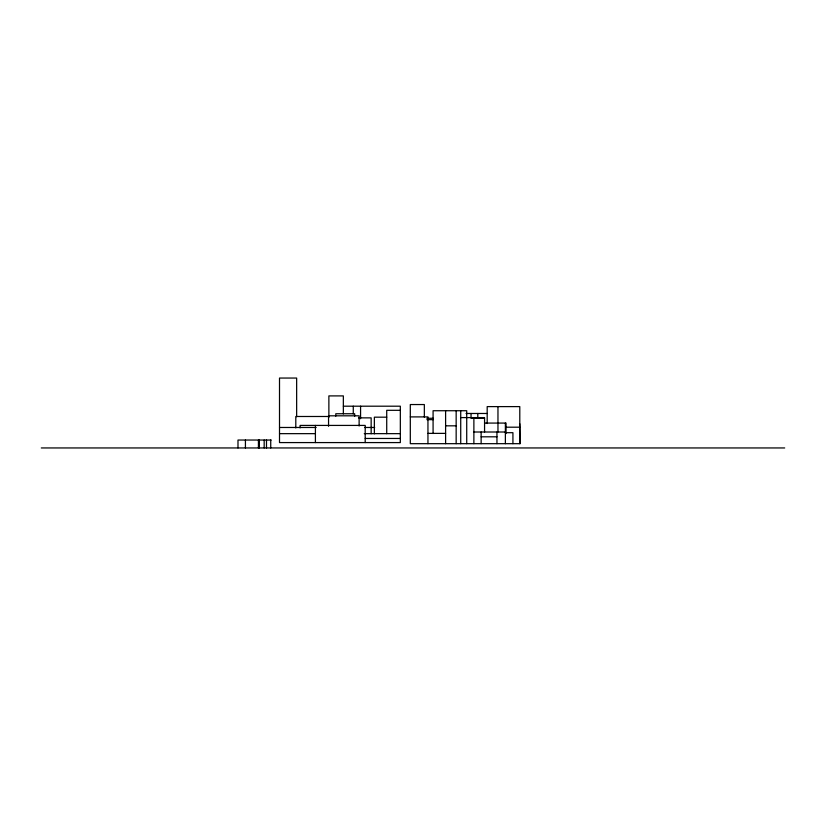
<?xml version="1.0" encoding="UTF-8"?>
<svg xmlns="http://www.w3.org/2000/svg" width="826" height="826" viewBox="0 0 826 826"><rect width="100%" height="100%" fill="white"/><g stroke="black" fill="none" stroke-linecap="round" stroke-linejoin="round"><path stroke-width="1.24" d="M343.348 406.196L400.331 406.196L400.331 442.581L279.508 442.581L279.508 378.05L296.648 378.05L296.648 416.738M400.331 410.315L386.723 410.315L386.723 433.691M466.06 413.475L487.185 413.475M329.151 416.49L295.801 416.49L295.801 427.971M410.305 416.903L427.951 416.903L427.951 443.676M386.723 417.182L374.364 417.182L374.364 433.846M460.722 417.595L484.563 417.595L484.563 432.008M358.484 417.863L371.153 417.863L371.153 433.764M426.887 418.276L433.247 418.276M484.563 418.276L471.037 418.276L471.037 413.475M426.887 419.649L433.247 419.649M484.563 423.077L506.059 423.077L506.059 433.536M519.791 423.769L520.143 443.676L410.305 443.676L410.305 404.544L424.337 404.544L424.337 417.13M445.606 425.824L456.159 425.824M505.667 427.197L519.791 427.197M279.508 427.476L316.182 427.476M364.813 427.476L374.674 427.476M473.876 432.008L505.378 432.008M505.378 432.69L512.925 432.69L512.925 443.676M427.951 433.382L445.606 433.382M279.508 433.65L315.408 433.65M364.276 433.65L400.331 433.65M481.135 436.809L496.953 436.809M365.195 438.461L400.331 438.461M271.165 440.041L237.991 440.041L237.991 447.95M41.3 447.95L784.7 447.95M519.791 443.676L519.791 406.609L487.185 406.609L487.185 423.542M505.378 423.077L505.378 443.676M497.964 406.609L497.964 432.008M496.953 432.008L496.953 443.676M481.135 432.008L481.135 443.676M477.8 413.475L477.8 418.276M473.876 417.595L473.876 443.676M466.721 443.676L466.721 410.728L433.082 410.728L433.082 433.536M460.722 410.728L460.722 443.676M456.159 410.728L456.159 443.676M445.606 410.728L445.606 443.676M365.195 442.581L365.195 425.421L300.096 425.421L300.096 427.93M360.57 406.196L360.57 418.71M359.124 426.01L359.124 415.808L328.552 415.808L328.552 426.309M354.674 416.252L354.674 413.743L335.79 413.743L335.79 416.18M353.27 406.196L353.27 413.919M343.348 413.919L343.348 395.902L328.872 395.902L328.872 417.347M315.408 425.421L315.408 442.581M270.732 440.041L270.732 447.95M266.488 440.041L266.488 447.95M264.175 440.041L264.175 447.95M259.271 440.041L259.271 447.95M258.621 440.041L258.621 447.95M258.424 440.041L258.424 447.95M245.425 440.041L245.425 447.95"/></g></svg>
